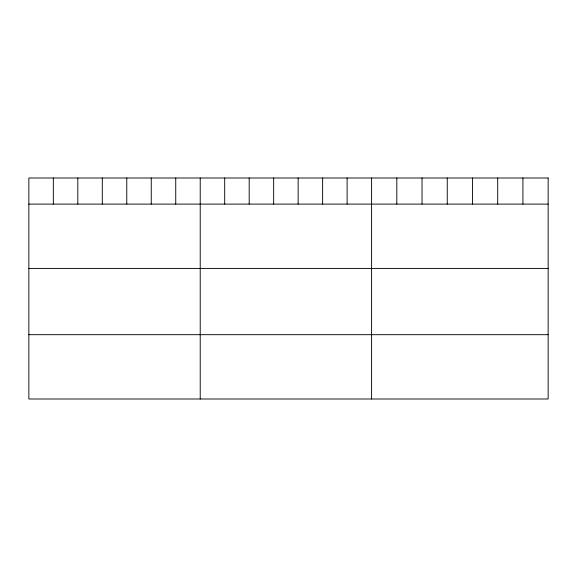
<?xml version="1.0" encoding="UTF-8"?>
<svg xmlns="http://www.w3.org/2000/svg" width="577" height="577" viewBox="0 0 577 577"><rect width="100%" height="100%" fill="white"/><g stroke="black" fill="none" stroke-linecap="round" stroke-linejoin="round"><path stroke-width="0.87" d="M28.85 204.107L548.15 204.107M28.85 268.42L548.15 268.42M28.85 334.682L548.15 334.682M522.928 177.997L522.928 204.107M497.706 177.997L497.706 204.107M472.484 177.997L472.484 204.107M447.254 177.997L447.254 204.107M422.032 177.997L422.032 204.107M396.81 177.997L396.81 204.107M371.588 177.997L371.588 399.003M347.109 177.997L347.109 204.107M322.622 177.997L322.622 204.107M298.143 177.997L298.143 204.107M273.664 177.997L273.664 204.107M249.185 177.997L249.185 204.107M224.698 177.997L224.698 204.107M200.219 177.997L200.219 399.003M175.74 177.997L175.74 204.107M151.253 177.997L151.253 204.107M126.774 177.997L126.774 204.107M102.295 177.997L102.295 204.107M77.816 177.997L77.816 204.107M53.329 177.997L53.329 204.107M548.15 177.997L28.85 177.997L28.85 399.003L548.15 399.003L548.15 177.997"/></g></svg>
